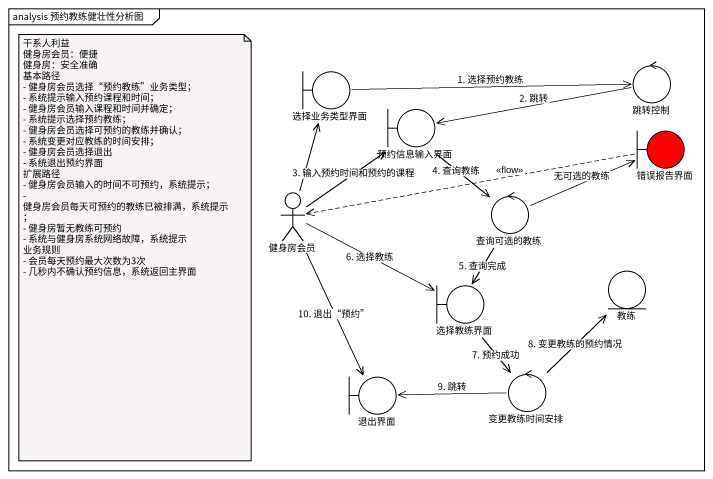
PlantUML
@startuml
mainframe analysis 预约教练健壮性分析图
boundary 选择业务类型界面
control 跳转控制
boundary 预约信息输入界面
boundary 错误报告界面 #FF0000
actor 健身房会员
control 查询可选的教练
boundary 选择教练界面
entity 教练
boundary 退出界面
control 变更教练时间安排
选择业务类型界面 -right-> 跳转控制 : 1. 选择预约教练
跳转控制 -left-> 预约信息输入界面 : 2. 跳转
预约信息输入界面 --> 查询可选的教练 : 4. 查询教练
错误报告界面 .left.> 健身房会员 : <<flow>>
健身房会员 -up-> 选择业务类型界面
健身房会员 -up-> 预约信息输入界面 : 3. 输入预约时间和预约的课程
健身房会员 -right-> 选择教练界面 : 6. 选择教练
健身房会员 --> 退出界面 : 10. 退出“预约”
查询可选的教练 -right-> 错误报告界面 : 无可选的教练
查询可选的教练 --> 选择教练界面 : 5. 查询完成
选择教练界面 --> 变更教练时间安排 : 7. 预约成功
变更教练时间安排 -up-> 教练 : 8. 变更教练的预约情况
变更教练时间安排 -left-> 退出界面 : 9. 跳转
note as N1
  干系人利益
  健身房会员：便捷
  健身房：安全准确
  基本路径
  - 健身房会员选择“预约教练”业务类型；
  - 系统提示输入预约课程和时间；
  - 健身房会员输入课程和时间并确定；
  - 系统提示选择预约教练；
  - 健身房会员选择可预约的教练并确认；
  - 系统变更对应教练的时间安排；
  - 健身房会员选择退出
  - 系统退出预约界面
  扩展路径
  - 健身房会员输入的时间不可预约，系统提示；
  - 健身房会员每天可预约的教练已被排满，系统提示；
  - 健身房暂无教练可预约
  - 系统与健身房系统网络故障，系统提示
  业务规则
  - 会员每天预约最大次数为3次
  - 几秒内不确认预约信息，系统返回主界面
end note
@enduml
